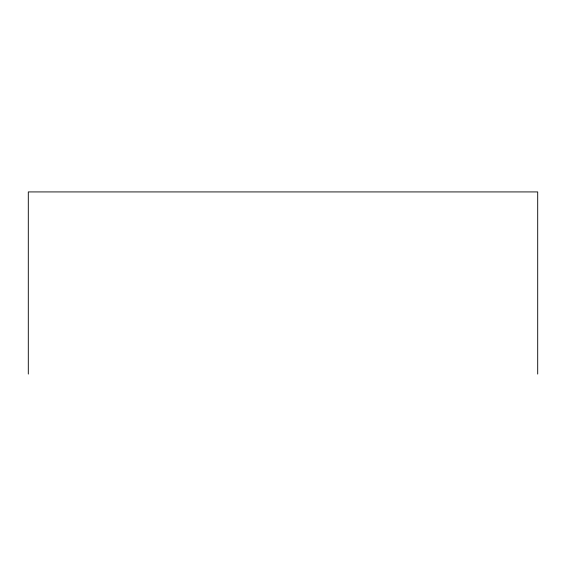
<?xml version="1.0" encoding="UTF-8"?>
<svg xmlns="http://www.w3.org/2000/svg" width="566" height="566" viewBox="0 0 566 566"><rect width="100%" height="100%" fill="white"/><g stroke="black" fill="none" stroke-linecap="round" stroke-linejoin="round"><path stroke-width="0.85" d="M537.7 374.076L537.7 191.924L28.3 191.924L28.3 374.076"/></g></svg>
